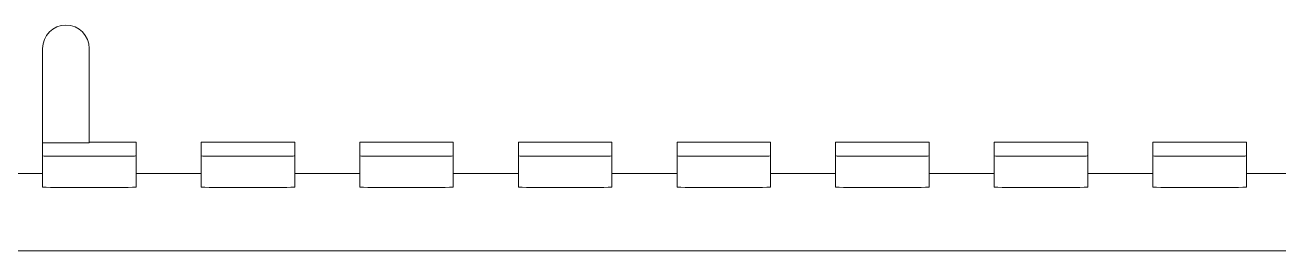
# Model space of a CAD drawing. Header units: millimetres. Extents: x 25 to 1092, y 13 to 851.
# Drawn here: x 236.46 to 276.69, y 665.25 to 672.47 of the extents above; entities that cross this region are included whole.
import ezdxf

# ---------------------------------------------------------------- set-up
doc = ezdxf.new("R2010")
doc.units = ezdxf.units.MM
doc.header["$LTSCALE"] = 2
doc.layers.add('Visible (ANSI)', color=7, linetype='Continuous', lineweight=18)

msp = doc.modelspace()

# ---------------------------------------------------------------- linework, layer by layer
at = {"layer": 'Visible (ANSI)'}
for p, q in [((237.025, 668.702), (237.025, 671.724)), ((238.525, 671.724), (238.525, 668.702)), ((237.025, 668.702), (237.025, 668.287)), ((238.525, 668.702), (237.025, 668.702)), ((238.525, 668.724), (240.025, 668.724)), ((240.025, 668.287), (240.025, 668.724)), ((242.114, 668.724), (245.114, 668.724)), ((242.114, 668.724), (242.114, 668.287)), ((245.114, 668.287), (245.114, 668.724)), ((247.203, 668.724), (250.203, 668.724)), ((247.203, 668.724), (247.203, 668.287)), ((250.203, 668.287), (250.203, 668.724)), ((252.292, 668.724), (255.292, 668.724)), ((252.292, 668.724), (252.292, 668.287)), ((255.292, 668.287), (255.292, 668.724)), ((257.382, 668.724), (260.382, 668.724)), ((257.382, 668.724), (257.382, 668.287)), ((260.382, 668.287), (260.382, 668.724)), ((262.471, 668.724), (265.471, 668.724)), ((262.471, 668.724), (262.471, 668.287)), ((265.471, 668.287), (265.471, 668.724)), ((267.56, 668.724), (270.56, 668.724)), ((267.56, 668.724), (267.56, 668.287)), ((270.56, 668.287), (270.56, 668.724)), ((272.65, 668.724), (275.65, 668.724)), ((272.65, 668.724), (272.65, 668.287)), ((275.65, 668.287), (275.65, 668.724)), ((237.025, 667.287), (237.025, 668.287)), ((240.025, 667.287), (240.025, 668.287)), ((242.114, 667.287), (242.114, 668.287)), ((245.114, 667.287), (245.114, 668.287)), ((247.203, 667.287), (247.203, 668.287)), ((250.203, 667.287), (250.203, 668.287)), ((252.292, 667.287), (252.292, 668.287)), ((255.292, 667.287), (255.292, 668.287)), ((257.382, 667.287), (257.382, 668.287)), ((260.382, 667.287), (260.382, 668.287)), ((262.471, 667.287), (262.471, 668.287)), ((265.471, 667.287), (265.471, 668.287)), ((267.56, 667.287), (267.56, 668.287)), ((270.56, 667.287), (270.56, 668.287)), ((272.65, 667.287), (272.65, 668.287)), ((275.65, 667.287), (275.65, 668.287)), ((233.836, 667.724), (237.025, 667.724)), ((240.025, 667.724), (242.114, 667.724)), ((245.114, 667.724), (247.203, 667.724)), ((250.203, 667.724), (252.292, 667.724)), ((255.292, 667.724), (257.382, 667.724)), ((260.382, 667.724), (262.471, 667.724)), ((265.471, 667.724), (267.56, 667.724)), ((270.56, 667.724), (272.65, 667.724)), ((275.65, 667.724), (277.739, 667.724)), ((410.275, 665.247), (229.274, 665.247))]:
    msp.add_line(p, q, dxfattribs=at)
msp.add_arc((237.775, 671.724), 0.75, 0, 180, dxfattribs=at)
for centre, major_axis, start_param, end_param in [((238.525, 668.287), (-1.5, 0), 0, 3.141593), ((243.614, 668.287), (-1.5, 0), 0, 3.141593), ((248.703, 668.287), (-1.5, 0), 0, 3.141593), ((253.792, 668.287), (-1.5, 0), 0, 3.141593), ((258.882, 668.287), (-1.5, 0), 0, 3.141593), ((263.971, 668.287), (-1.5, 0), 0, 3.141593), ((269.06, 668.287), (-1.5, 0), 0, 3.141593), ((274.15, 668.287), (-1.5, 0), 0, 3.141593), ((238.525, 667.287), (1.5, 0), 3.141593, 6.283185), ((243.614, 667.287), (1.5, 0), 3.141593, 6.283185), ((248.703, 667.287), (1.5, 0), 3.141593, 6.283185), ((253.792, 667.287), (1.5, 0), 3.141593, 6.283185), ((258.882, 667.287), (1.5, 0), 3.141593, 6.283185), ((263.971, 667.287), (1.5, 0), 3.141593, 6.283185), ((269.06, 667.287), (1.5, 0), 3.141593, 6.283185), ((274.15, 667.287), (1.5, 0), 3.141593, 6.283185)]:
    msp.add_ellipse(centre, major_axis=major_axis, ratio=0.008727, start_param=start_param, end_param=end_param, dxfattribs=at)

doc.saveas('drawing.dxf')
